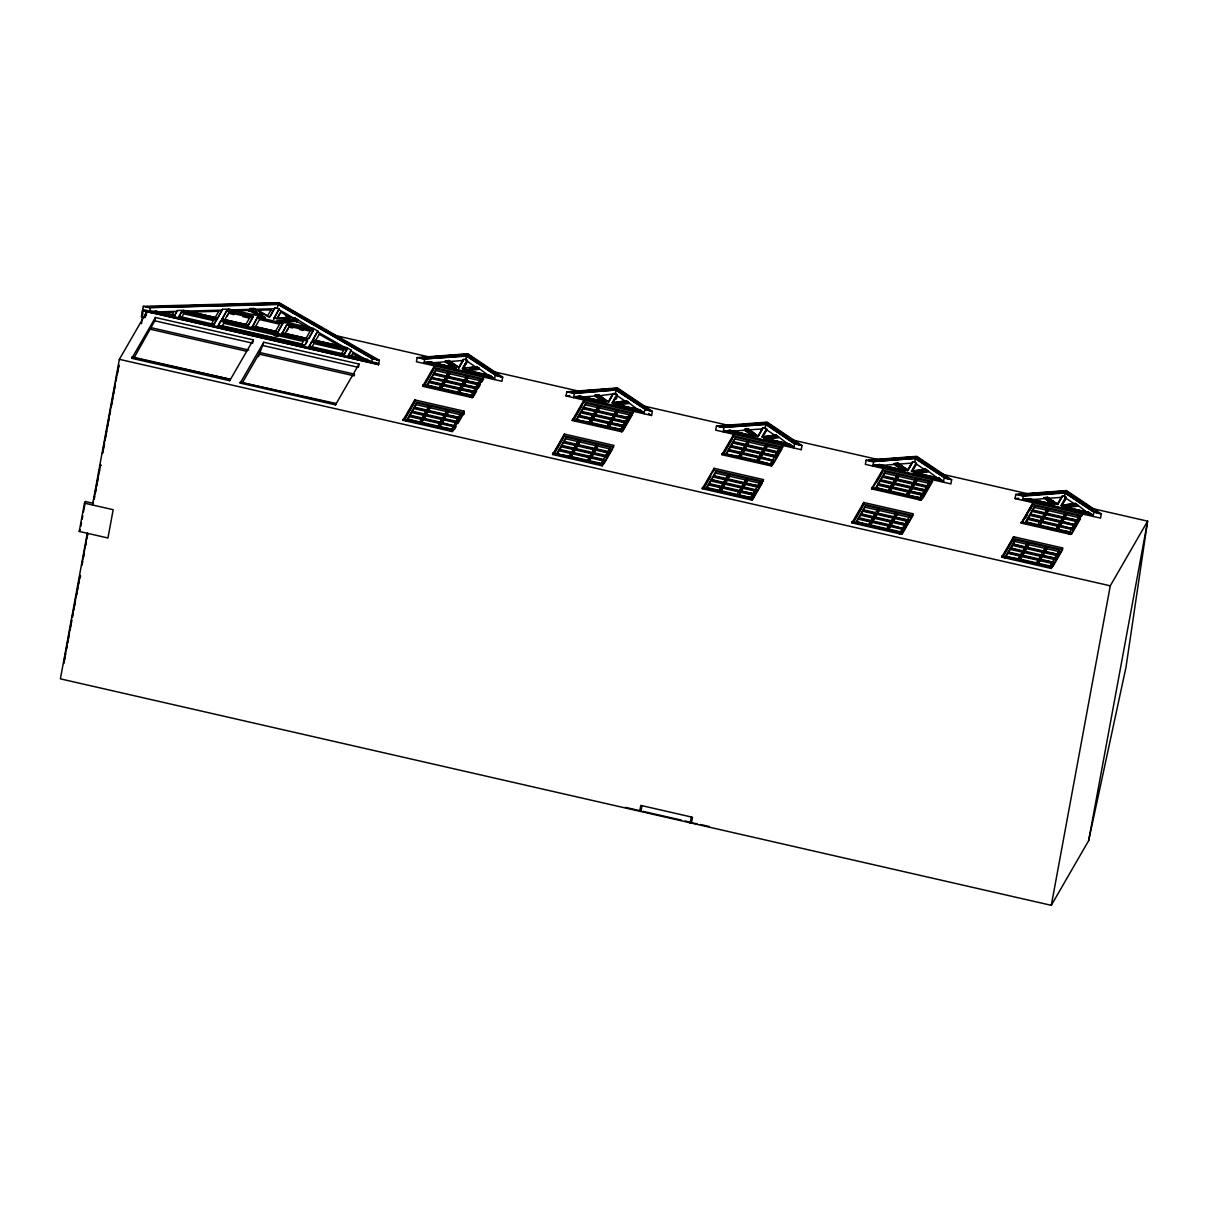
<?xml version="1.0" encoding="UTF-8"?>
<svg xmlns="http://www.w3.org/2000/svg" width="1208" height="1208" viewBox="0 0 1208 1208"><rect width="100%" height="100%" fill="white"/><g stroke="black" fill="none" stroke-linecap="round" stroke-linejoin="round"><path stroke-width="1.5" d="M141.532 323.744L142.71 312.661M142.484 314.457L142.514 310.698L378.497 364.635L379.297 360.256L279.003 302.664L143.329 306.334L141.366 316.858L144.869 317.659L146.002 311.483M84.469 503.147L113.175 509.701L107.95 537.998L79.245 531.429L84.469 503.147L85.406 501.531L93.424 503.359M80.83 526.28L81.48 522.747M82.144 519.214L82.793 515.68M83.443 512.132L85.406 501.531M87.263 533.272L60.4 678.851L1051.307 905.336L1088.635 840.677L1125.977 667.299L1147.6 521.161L1092.062 508.462M151.242 312.691L146.878 311.694L119.365 359.335L92.487 504.974L93.258 501.939M63.677 663.434L71.755 619.644M72.435 615.989L80.166 575.28L78.475 584.4M82.008 564.061L87.686 533.287M93.922 499.568L100.596 464.612M102.438 453.362L115.243 383.978M115.923 380.324L118.943 365.148L117.267 374.284M63.994 662.875L65.685 653.739M66.349 650.1L67.029 646.446M67.708 642.792L69.385 633.671M70.064 630.017L71.74 620.897M72.42 617.258L73.099 613.604M73.764 609.949L75.455 600.829M76.119 597.175L77.81 588.054M82.008 565.299L82.672 561.675M83.337 558.051L84.016 554.442M85.677 545.382L86.357 541.758M87.021 538.149L87.686 534.525M94.164 499.417L94.677 496.639M95.341 493.091L95.991 489.527M96.655 485.963L98.286 477.069M98.95 473.506L99.6 469.942M102.771 452.804L104.462 443.668M105.126 440.014L106.817 430.879M107.482 427.239L109.173 418.104M109.853 414.45L110.517 410.796M111.196 407.141L112.888 398.021M113.552 394.367L115.243 385.231M115.908 381.577L116.587 377.923M131.808 358.323L132.291 356.919L230.199 379.297L229.716 380.701L131.808 358.323L155.394 317.493L253.287 339.871L252.683 343.193L154.775 320.815L133.982 357.961M132.14 357.749L132.291 356.919M248.788 304.25L278.716 303.45L376.896 359.818L278.791 303.027L145.911 307.028L155.258 306.772M145.353 317.145L146.379 311.573M146.198 315.394L146.817 311.679M150.185 307.572L278.097 304.537L372.698 358.867L278.172 304.114L150.185 307.572L145.987 306.606M162.597 313.461L155.832 311.921L155.998 311.09L174.571 315.333L177.35 310.501L183.631 310.335L217.5 318.082L222.574 309.293L228.856 309.112L265.352 317.462L249.829 308.553L249.678 309.384L265.186 318.293M154.775 320.815L155.394 317.493M174.571 315.333L174.405 316.164L177.35 310.501M181.713 311.513L178.784 317.16L181.713 311.513L216.685 319.501L213.741 325.148M183.48 311.166L183.631 310.335M217.349 318.912L222.574 309.293M218.104 326.145L221.049 320.498L307.572 340.279L304.793 345.095L218.255 325.314L221.049 320.498M226.938 310.29L221.713 319.909L226.938 310.29L253.182 316.285L247.957 325.903L253.031 317.115L226.787 311.12M228.705 309.958L228.856 309.112M248.893 311.302L249.059 310.471L236.662 310.803M240.196 383.087L263.767 342.257L359.048 364.031L335.477 404.876L240.196 383.087L240.347 382.257L335.945 403.472L335.794 404.303M256.806 311.06L253.861 308.448L249.829 308.553M240.513 382.528L240.679 381.698M257.546 317.281L252.321 326.9L257.546 317.281L282.868 323.065L277.644 332.698L282.868 323.065M260.55 337.455L260.702 336.624M258.437 356.662L263.767 342.257M270.894 310.713L271.045 309.882L257.893 310.229L267.617 315.817L271.045 309.882M270.124 316.602L274.835 307.874L279.199 308.87L273.582 319.184L279.199 308.87M277.342 307.813L278.172 304.114M280.498 312.902L280.649 312.072L290.358 317.659L290.207 318.489L285.345 315.696M287.232 324.061L282.008 333.695L287.232 324.061L313.461 330.071L309.082 338.225M273.733 318.353L294.707 317.779L294.556 318.61L279.048 309.716M296.745 322.249L296.896 321.419L284.514 321.751M297.681 319.486L276.707 320.06L313.189 328.395L313.038 329.225L294.707 317.779M316.36 348.599L309.006 346.923L311.936 341.275L346.907 349.263L343.963 354.91L346.907 349.263M309.006 346.923L311.936 341.275M312.6 340.686L317.84 331.067L313.189 328.395M335.477 404.876L335.945 403.472M317.84 331.067L312.751 339.856L346.62 347.587L346.469 348.417L317.674 331.898M348.327 355.907L351.271 350.26L346.62 347.587M359.048 364.031L358.429 367.368L263.148 345.594M366.9 360.15L367.051 359.32L348.478 355.077L351.271 350.26M402.989 420.309L414.782 399.893L464.083 411.158L452.29 431.573L402.989 420.309L403.155 419.478L452.774 430.169L452.623 430.999M403.321 419.735L403.472 418.904M417.183 357.583L416.413 361.736L501.969 381.29L502.694 377.123L467.813 353.748L417.183 357.583L424.672 359.289L423.902 363.457M409.603 415.748L421.834 418.542L419.871 421.939L407.64 419.146L407.489 419.976L409.935 415.174L422.151 417.968L424.114 414.571L422 418.799L413.272 416.805M419.478 357.779L467.511 354.563L500.641 376.775L467.587 354.14L419.478 357.779L424.491 358.927L466.666 355.726L495.718 375.205L500.716 376.352M409.935 415.174L409.784 416.005L412.23 411.203L424.446 413.997L426.409 410.599L414.193 407.806L412.079 412.034L412.23 411.203M414.782 399.893L414.163 403.215L404.469 420.006M430.456 407.021L428.327 411.264L430.456 407.021L428.704 406.628L426.741 410.025L414.525 407.232L414.359 408.062L416.639 403.004L460.943 413.121L460.626 414.797L448.41 412.004L446.447 415.401M424.491 358.927L466.59 356.149M456.035 368.153L430.576 361.902L425.216 362.717L430.501 362.325L454.208 367.745M484.106 376.352L472.207 397.613L422.634 386.288L422.8 385.443L472.69 396.209L472.539 397.039M422.966 385.714L423.117 384.884M445.163 361.841L445.314 361.011L455.084 367.776L430.41 362.143L430.244 362.974L445.163 361.841L453.529 367.64M429.248 381.713L441.464 384.506L439.501 387.919L427.285 385.126L427.134 385.956L429.565 381.154L441.796 383.948L443.759 380.535L431.543 377.742L429.414 381.985L429.565 381.154M420.369 421.637L422.151 417.968M421.124 423.736L423.57 418.934L439.939 422.679L437.825 426.907L439.939 422.679M421.456 423.178L423.57 418.934M424.446 413.997L424.295 414.827L411.898 411.777M423.751 419.206L425.865 414.963L442.4 418.965L444.378 415.567L444.529 414.737L428.161 410.992L426.046 415.235L428.161 410.992M434.533 365.012L433.838 369.195L425.005 384.461M424.944 413.695L426.409 410.599M424.401 418.074L425.865 414.963M431.709 378.013L434.155 373.212L446.386 376.005L448.349 372.608L450.086 373L447.972 377.243L464.34 380.973L466.454 376.745L468.206 377.138L466.077 381.381L468.206 377.138M434.155 373.212L434.004 374.042L436.269 368.984L480.573 379.101L470.093 397.251M427.239 409.723L428.704 406.628M439.501 387.919L439.35 388.75L441.464 384.506M445.933 361.162L448.953 360.512L459.04 367.504L448.878 360.935L445.933 361.162L454.601 367.156M440.769 389.716L440.92 388.885L457.288 392.615M434.654 383.178L441.645 384.778L441.796 383.948M443.215 384.914L441.101 389.142L443.215 384.914L459.584 388.659L459.433 389.489L443.064 385.745M441.645 384.778L443.759 380.535M438.7 379.614L443.94 380.807L446.054 376.579L433.823 373.785M443.381 385.171L445.51 380.943L461.864 384.688L459.901 388.085L443.547 384.34M443.94 380.807L446.054 376.579M448.953 360.512L448.848 361.57L463.087 360.482L463.238 359.652L458.723 367.474M444.046 384.038L445.51 380.943M437.492 374.842L446.22 376.836L446.386 376.005M447.791 376.971L445.676 381.2L447.791 376.971L464.159 380.716L462.045 384.944L449.316 382.045M446.22 376.836L448.349 372.608M447.972 377.243L450.086 373M440.769 421.803L442.234 418.708L440.12 422.936L429.202 420.444M441.69 423.072L439.561 427.315L441.69 423.072L453.906 425.865L442.007 422.513L441.856 423.344L446.265 415.129L458.814 417.364L446.598 414.571L448.561 411.158L446.824 410.765L444.695 415.008L431.966 412.094M442.4 418.965L444.529 414.737M444.695 415.008L446.824 410.765M444.151 419.372L446.265 415.129M448.41 412.004L448.561 411.158M466.016 368.259L462.468 368.682L467.134 360.618L465.775 359.244L463.706 359.395L458.964 367.911M462.468 368.682L467.209 360.195M458.874 393.853L461.32 389.051L473.868 391.271L461.652 388.478L459.206 393.279M452.29 431.573L452.774 430.169M466.666 355.726L465.699 359.652L467.134 360.618M453.906 425.865L453.755 426.696L441.539 423.902M445.359 424.144L454.087 426.137L454.238 425.307M464.461 370.086L478.806 367.972L466.243 369.875M450.659 386.832L459.75 388.916L464.159 380.716M442.007 422.513L443.985 419.101L456.382 422.166L456.533 421.335L444.302 418.542M462.966 369.225L467.451 361.479L465.82 359.456M475.031 389.837L473.717 392.117L461.501 389.323L463.615 385.08L476.163 387.315L463.947 384.522L463.796 385.352L476.012 388.146M464.34 380.973L466.454 376.745M456.382 422.166L458.496 417.923M464.446 384.204L465.911 381.109L478.459 383.344L466.243 380.55M463.464 414.495L464.083 411.158M463.736 414.54L464.053 412.879L414.51 401.554L403.925 419.886M462.543 368.259L476.722 366.583L476.586 367.609L467.451 361.479M472.207 397.613L472.69 396.209M473.551 391.845L473.4 392.675L461.169 389.882M473.717 392.117L473.868 391.271M467.269 370.569L490.221 375.809L490.055 376.639L476.737 366.779M490.025 375.492L493.604 378.361L490.025 375.492L464.536 369.663M494.434 379.569L495.204 375.416L502.694 377.123M495.718 375.205L466.439 356.133M552.569 454.495L553.053 453.091L602.701 464.446L602.218 465.835L552.569 454.495L564.347 434.08L614.011 445.42L602.218 465.835M552.902 453.921L553.053 453.091M566.054 395.937L566.824 391.785L617.454 387.949L652.335 411.324L651.565 415.492L566.024 395.937L569.798 395.65M569.119 391.981L617.152 388.765L650.281 410.977L617.228 388.342L569.119 391.981L574.117 393.129L616.306 389.942L645.359 409.406L650.357 410.554M557.054 454.163L559.5 449.361L571.731 452.154L573.694 448.757L573.543 449.587L561.312 446.794L559.349 450.191L559.5 449.361M561.312 446.794L561.796 445.39L574.026 448.183L575.99 444.786L563.759 441.992L561.644 446.22L561.796 445.39M564.347 434.08L563.743 437.402L554.049 454.193M577.907 445.45L580.021 441.207L578.285 440.814L576.307 444.212L564.091 441.418L563.94 442.249L566.205 437.19L610.508 447.307L608.243 452.381L601.252 450.78M573.543 397.659L574.313 393.491L616.306 389.942M574.857 396.919L580.217 396.103L605.752 401.947L580.142 396.526L576.624 396.798M633.656 411.399L621.863 431.815L572.214 420.475L572.698 419.07L622.256 430.395L622.105 431.226M579.885 397.175L580.217 396.103M569.934 455.824L571.399 452.728L559.183 449.935M571.731 452.154L571.58 452.985L566.341 451.792M573.151 453.121L571.022 457.364L573.151 453.121L589.519 456.866L587.39 461.094L589.519 456.866M576.699 420.142L579.145 415.341L591.361 418.134L593.324 414.721L581.108 411.928L578.994 416.171L579.145 415.341M561.463 445.963L573.86 449.014L574.026 448.183M575.446 449.149L573.317 453.393L575.446 449.149L591.98 453.151M583.404 407.972L595.62 410.765L593.656 414.163L581.441 411.369L581.29 412.2L583.736 407.398L595.952 410.191L597.915 406.794L599.666 407.187L597.537 411.43L599.666 407.187M583.419 403.381L584.174 399.214M573.86 449.014L575.99 444.786M569.179 443.457L576.156 445.042L576.307 444.212M575.763 448.591L575.612 449.421L577.726 445.178L594.094 448.923L592.131 452.321L575.763 448.591L577.726 445.178M587.073 409.029L583.57 408.229L583.736 407.398M576.156 445.042L578.285 440.814M583.57 408.229L585.85 403.17L630.153 413.287L620.534 429.927M603.169 401.841L594.789 396.043L594.955 395.212L598.639 394.941M589.579 421.803L591.044 418.693L578.813 415.899M582.482 416.971L591.21 418.965L591.361 418.134M605.676 402.37L595.65 394.941L598.594 394.714L608.606 402.113L599.953 396.133M592.781 419.101L590.667 423.329L592.781 419.101L609.149 422.845L607.035 427.073L611.444 418.874L595.076 415.129L592.962 419.357L595.076 415.129M591.21 418.965L593.324 414.721M586.514 413.393L593.505 414.993L593.656 414.163M593.505 414.993L595.62 410.765M598.489 395.771L598.594 394.714M596.45 409.889L597.915 406.794M597.22 411.988L597.371 411.158L613.74 414.903L613.589 415.733L597.22 411.988L595.257 415.386L598.881 416.231M589.685 457.122L591.799 452.894L589.685 457.122L580.595 455.054M589.791 460.369L593.551 453.287L605.948 456.352L608.394 451.55L596.163 448.757L598.141 445.344L596.39 444.952L594.276 449.195L585.185 447.111M591.437 457.53L595.846 449.316L608.062 452.109M594.276 449.195L596.39 444.952M593.732 453.559L595.846 449.316M596.012 449.587L598.141 445.344M616.473 399.017L617.243 394.85L615.461 393.657L600.27 395.635M608.606 402.113L613.347 393.597L615.416 393.446L616.775 394.82M638.141 409.799L626.378 400.981L612.109 402.883L626.363 400.784L628.447 402.173L614.102 404.287L628.447 402.173M601.04 464.854L601.524 463.464L589.293 460.671L591.256 457.258L603.487 460.052M601.524 463.464L601.357 464.295L603.321 460.882L591.105 458.089M598.413 420.611L609.33 423.102L611.444 418.874M608.772 427.466L610.901 423.238L623.449 425.458L611.218 422.664L611.067 423.51L613.196 419.267L625.744 421.501L613.513 418.708L613.362 419.538L615.476 415.295L628.024 417.53L615.808 414.737L617.771 411.324L616.035 410.931L613.906 415.159L599.364 411.837M602.52 417.062L611.61 419.131L613.74 414.903M628.975 402.717L615.144 404.363L614.993 405.193L628.824 403.548M605.948 456.352L606.099 455.522L593.883 452.728M608.243 452.381L608.394 451.55M613.906 415.159L616.035 410.931M616.306 414.435L617.771 411.324M626.363 400.784L626.227 401.811L617.092 395.68L612.607 403.427M622.256 430.395L621.788 431.8L633.747 410.554M618.602 420.731L625.593 422.332L625.744 421.501M625.593 422.332L627.707 418.089M620.897 416.76L627.873 418.361L628.024 417.53M594.955 395.212L604.725 401.977L580.051 396.345L573.709 396.828L644.226 412.94L639.666 409.693L614.177 403.865M639.696 410.841L639.862 410.01L615.144 404.363M643.245 412.562L639.666 409.693M644.075 413.77L644.846 409.618L652.335 411.324M645.359 409.406L616.065 390.335L615.34 393.853L613.271 394.019M639.712 811.248L640.799 805.419L692.501 817.257L691.429 823.071L689.089 822.406M641.886 805.676L641.131 810.945M702.286 488.711L714.064 468.296L763.607 479.621L751.829 500.036L702.286 488.711L702.437 487.881L752.312 498.632L752.161 499.463M702.618 488.138L702.769 487.307M801.236 449.693L801.991 445.541L767.11 422.151L716.48 425.986L715.71 430.154L801.266 449.708M706.423 488.953L706.906 487.549L719.138 490.342L721.101 486.945L708.87 484.151L706.755 488.379L706.906 487.549M718.7 426.605L766.884 422.543L799.953 445.178L766.808 422.966L722.414 426.333M721.267 487.201L709.051 484.408L709.202 483.577L721.418 486.371L723.396 482.974M709.051 484.408L711.497 479.606L723.713 482.4L725.676 479.002L713.46 476.209L711.346 480.437M713.46 471.633L714.064 468.296M713.626 476.465L715.589 473.068L727.82 475.861L725.857 479.259L713.626 476.465L713.792 475.635L726.008 478.428L727.971 475.031L729.723 475.424L727.594 479.667M723.788 427.33L765.736 424.536L794.94 444.031L765.963 424.144L723.788 427.33L718.79 426.197M715.589 473.068L715.906 471.407L760.209 481.524L759.892 483.185L757.929 486.598L758.096 485.767L745.865 482.974L747.827 479.561L746.091 479.168L744.113 482.566L727.76 478.836L729.723 475.424M723.215 431.86L723.985 427.707L716.48 425.986M724.513 431.135L729.874 430.32L755.347 436.571L748.039 434.895M783.418 444.755L771.474 466.016L721.931 454.691L722.082 453.861L771.972 464.612L771.821 465.457M722.263 454.117L722.414 453.287M729.874 430.32L744.4 434.065M719.138 490.342L718.971 491.173L721.101 486.945M726.401 454.359L728.847 449.557L741.063 452.351L743.026 448.938L730.81 446.145L728.681 450.388L728.847 449.557M722.686 488.168L722.837 487.337L739.205 491.082L739.054 491.913L722.686 488.168L720.723 491.565M725.132 483.366L723.018 487.609L725.132 483.366L741.667 487.368L743.645 483.97L727.276 480.225L725.313 483.638M733.09 442.173L745.321 444.967L743.358 448.379L731.127 445.586L730.976 446.416L733.422 441.615L745.653 444.408L747.616 441.011L749.353 441.403L747.239 445.631M733.845 433.43L733.075 437.583L733.724 434.261L721.931 454.691M724.211 482.098L725.676 479.002M725.857 479.259L726.008 478.428M747.616 441.011L745.487 445.239L733.271 442.445L733.422 441.615M727.276 480.225L727.427 479.395L743.796 483.14L741.667 487.368M733.271 442.445L735.536 437.371L779.84 447.504L777.575 452.577L765.344 449.784L767.473 445.541L765.721 445.148L763.607 449.376L749.051 446.054M740.731 452.909L738.616 457.152L740.731 452.909L728.515 450.116M744.611 429.414L754.23 437.024L744.46 430.259L744.611 429.414L748.311 429.142M741.063 452.351L740.912 453.181L735.672 451.988M748.265 428.931L758.262 436.33L748.265 428.931L745.23 429.565L755.347 436.571M756.721 461.29L758.851 457.047L742.482 453.317L740.519 456.715L740.368 457.545L744.777 449.346L761.146 453.091L759.017 457.319L746.287 454.404M741.561 452.049L743.358 448.379M745.321 444.967L745.17 445.812L732.939 443.019M742.648 453.574L744.777 449.346M745.487 445.239L745.653 444.408M747.057 445.375L744.943 449.603L747.057 445.375L763.426 449.119L761.961 452.215M739.387 491.339L741.501 487.111L739.387 491.339L730.296 489.27M740.957 491.475L738.843 495.718L740.957 491.475L753.505 493.71L741.274 490.916L741.123 491.747L743.252 487.504L755.649 490.569M744.626 482.264L746.091 479.168M743.418 487.775L745.532 483.532L758.096 485.767M745.714 483.804L747.827 479.561M755.091 434.789L757.869 436.707L762.535 428.07L765.117 427.874L765.963 424.144M756.404 461.849L756.555 461.018L740.187 457.288M762.535 428.07L762.384 428.9L748.145 429.973L750.923 431.89M763.169 436.088L766.748 429.897L765.087 427.647L763.018 427.813L758.262 436.33M691.308 816.985L690.221 822.799L696.986 823.705M738.994 494.872L751.21 497.666L751.059 498.511L753.173 494.268M758.141 462.256L758.307 461.426L770.523 464.219L758.624 460.852L758.473 461.683L760.587 457.454L772.818 460.248L760.919 456.881L762.882 453.483L775.43 455.703L763.214 452.909L763.063 453.74L775.279 456.533L777.725 451.732L765.51 448.938L763.063 453.74M759.017 457.319L761.146 453.091M765.087 427.647L766.431 429.021L761.78 437.085L776.034 434.986L789.368 445.057L789.519 444.227L764.8 438.579L778.647 436.934M751.829 500.036L752.312 498.632M746.363 492.94L753.354 494.54L753.505 493.71M763.758 438.489L778.118 436.39L765.555 438.277M753.354 494.54L755.468 490.297M760.768 457.711L762.882 453.483M757.763 486.326L757.612 487.156L745.381 484.363M764.256 448.244L765.721 445.148M776.034 434.986L778.043 436.798M770.855 463.646L770.704 464.476L772.667 461.079L760.436 458.285M771.504 466.016L771.972 464.612M777.575 452.577L777.725 451.732M724.589 430.712L792.901 446.764L789.337 443.91L763.849 438.081M793.731 447.987L794.502 443.819L801.991 445.541M851.927 522.913L863.72 502.498L913.293 513.823L901.5 534.238L851.927 522.913L852.078 522.082L901.983 532.849L901.832 533.679M852.259 522.354L852.41 521.509M866.136 460.188L865.366 464.355L950.907 483.91L951.647 479.742L916.766 456.352L866.136 460.188L873.626 461.909L872.855 466.061M858.51 518.353L870.741 521.146L868.779 524.544L856.548 521.75L856.396 522.581L858.843 517.779L871.074 520.572L873.037 517.175L870.908 521.403L863.931 519.802M868.431 460.399L916.449 457.168L949.594 479.38L916.54 456.76L868.431 460.399L873.429 461.547L915.619 458.345L944.671 477.824L949.669 478.972M858.843 517.779L858.692 518.61L861.138 513.808L873.354 516.601L875.332 513.204L863.101 510.41L860.987 514.638L861.138 513.808M863.72 502.498L863.101 505.82L853.407 522.626M866.77 511.467L863.282 510.667L863.433 509.836L875.649 512.63L877.612 509.232L879.364 509.625L877.25 513.868L879.364 509.625M873.429 461.547L915.619 458.345M863.282 510.667L865.547 505.608L909.85 515.725L909.548 517.401L897.317 514.608L896.004 516.873M904.988 470.773L879.53 464.521L874.169 465.337L879.454 464.929L903.161 470.35M871.572 488.893L872.055 487.488L921.629 498.829L921.145 500.218L871.572 488.893L883.365 468.462M871.904 488.319L872.055 487.488M879.53 464.521L879.197 465.593L894.101 464.461L902.482 470.259M878.156 484.317L890.371 487.111L888.409 490.524L876.193 487.73L876.042 488.561L878.488 483.759L890.704 486.552L892.667 483.14L880.451 480.346L878.337 484.589L878.488 483.759M868.628 525.374L870.741 521.146M870.908 521.403L871.074 520.572M870.515 524.936L870.364 525.782L872.493 521.539L888.846 525.284L886.883 528.681L870.515 524.936L872.493 521.539M860.806 514.381L873.203 517.432L873.354 516.601M882.746 476.39L894.962 479.183L892.999 482.581L880.783 479.787L880.617 480.618L883.063 475.816L895.294 478.61L897.257 475.212L898.994 475.605L896.88 479.848L898.994 475.605M883.486 467.632L882.746 471.799L876.585 482.49M872.659 521.811L874.773 517.568L891.323 521.569L893.286 518.172L876.917 514.427L874.954 517.839M883.063 475.816L882.912 476.647L885.192 471.588L929.496 481.705L929.178 483.366L916.963 480.573L915 483.985L917.114 479.742L915.362 479.349L913.399 482.747L897.031 479.002M877.612 509.232L877.461 510.063L865.245 507.269M876.917 514.427L877.068 513.596L893.437 517.341L891.323 521.569M888.409 490.524L888.258 491.354L890.371 487.111M894.101 464.461L894.267 463.63L897.952 463.344L907.525 470.909L912.659 462.015L914.728 461.849L916.389 464.099L911.919 471.845L916.555 463.268M889.677 492.32L889.828 491.49L906.196 495.22M883.561 485.782L890.553 487.383L890.704 486.552M894.871 463.766L897.906 463.132L907.993 470.108L897.831 463.54L894.871 463.766L903.539 469.776M892.123 487.519L890.009 491.747L892.123 487.519L908.491 491.263L907.027 494.359M890.553 487.383L892.667 483.14M894.418 483.547L892.304 487.775L894.418 483.547L910.787 487.292L910.636 488.123L894.267 484.378M897.906 463.132L897.801 464.174L912.025 463.102L912.191 462.271L907.676 470.078M896.714 479.576L894.584 483.804L896.714 479.576L913.082 483.321L910.953 487.549L898.224 484.635M886.4 477.447L895.143 479.44L897.257 475.212M888.152 530.478L888.303 529.648L900.534 532.441M890.598 525.676L888.484 529.919L890.598 525.676L902.814 528.47L890.93 525.118L892.893 521.705L905.441 523.94L893.21 521.146L895.188 517.734L907.736 519.969L895.505 517.175L897.469 513.762L895.732 513.37L893.603 517.598L880.889 514.699M890.779 525.948L892.893 521.705M893.603 517.598L895.732 513.37M893.059 521.977L895.188 517.734M897.317 514.608L897.469 513.762M912.659 462.015L907.903 470.531M914.969 470.863L911.421 471.286L925.675 469.187L939.009 479.259L939.16 478.428L916.223 473.174M907.797 496.458L907.948 495.627L920.496 497.847L908.265 495.054L908.114 495.884L910.243 491.656L922.791 493.876L910.56 491.082L910.409 491.928L912.523 487.685L925.071 489.904L912.855 487.111L914.818 483.713L927.049 486.507L925.585 489.602M899.567 489.436L908.658 491.52L910.787 487.292M901.5 534.238L901.983 532.849M901.364 531.58L902.814 528.47M894.267 526.748L902.995 528.742L903.146 527.911M913.414 472.706L927.759 470.591L916.978 472.268M910.953 487.549L913.082 483.321M902.995 528.742L905.109 524.499M905.94 523.638L907.736 519.969M913.897 482.445L915.362 479.349M912.704 487.956L914.818 483.713M916.963 480.573L917.114 479.742M920.496 497.847L920.345 498.678L922.308 495.28L910.077 492.486M925.675 469.187L925.539 470.229L916.389 464.099M915.649 493.121L922.64 494.721L922.791 493.876M922.64 494.721L924.754 490.478M933.059 478.957L921.145 500.218M874.245 464.914L942.542 480.965L938.978 478.111L913.49 472.283M943.388 482.188L944.143 478.021L951.647 479.742M944.671 477.824L915.377 458.738L914.652 462.271L916.072 463.223L911.421 471.286M1001.794 557.175L1013.587 536.745L1062.934 548.024L1051.141 568.455L1001.794 557.175L1001.96 556.329L1051.624 567.05L1051.473 567.881M1002.127 556.601L1002.278 555.771M1015.037 498.557L1015.807 494.404L1066.438 490.569L1101.319 513.944L1100.548 518.111L1015.037 498.557L1018.782 498.285M1018.102 494.601L1066.135 491.384L1099.265 513.596L1066.211 490.961L1018.102 494.601L1023.1 495.748L1065.29 492.562L1094.342 512.026L1099.34 513.173M1006.068 556.797L1008.514 551.996L1020.745 554.789L1022.708 551.376L1020.579 555.62L1008.363 552.826L1008.514 551.996M1008.363 552.826L1010.809 548.024L1023.025 550.818L1025.003 547.405L1013.104 544.053L1025.32 546.846L1027.283 543.434L1029.035 543.842L1027.57 546.937M1012.787 540.036L1013.089 538.36L1062.632 549.685L1052.938 566.492M1013.587 536.745L1012.984 540.067L1003.078 556.828M1010.658 548.855L1013.104 544.053M1012.953 544.884L1015.218 539.81L1059.522 549.942L1059.22 551.603L1046.989 548.809L1045.026 552.207L1047.14 547.979L1045.403 547.586L1043.274 551.814L1034.184 549.731M1022.527 500.278L1023.297 496.111L1065.214 492.97L1094.342 512.026M1023.84 499.553L1029.201 498.723L1054.735 504.566L1029.125 499.146L1022.693 499.448L1093.21 515.559L1088.846 512.63L1064.127 506.983L1077.959 505.337L1087.125 512.418M1082.73 513.173L1070.786 534.419L1021.213 523.094L1021.364 522.264L1071.27 533.03L1071.119 533.861M1021.545 522.52L1021.696 521.69M1028.869 499.795L1029.201 498.723M1028.159 517.96L1040.043 521.327L1038.08 524.725L1025.864 521.931L1025.713 522.762L1028.159 517.96L1040.375 520.754L1042.338 517.356L1030.122 514.563L1028.008 518.791M1020.035 559.984L1022.164 555.755L1038.518 559.485L1036.404 563.728L1038.518 559.485M1010.809 548.024L1022.874 551.648L1023.025 550.818M1022.33 556.012L1024.293 552.615L1040.662 556.344L1038.699 559.757L1022.33 556.012L1024.444 551.784L1040.994 555.786M1030.288 514.834L1030.454 513.989L1042.67 516.782L1044.633 513.385L1032.417 510.591L1030.288 514.834L1042.519 517.628L1044.482 514.215L1032.251 511.422M1029.745 510.576L1032.417 506.001L1033.157 501.833M1022.874 551.648L1025.003 547.405M1032.417 506.001L1032.734 504.34L1082.277 515.665M1024.293 552.615L1024.444 551.784M1018.193 546.076L1025.169 547.677L1025.32 546.846M1036.071 511.648L1032.583 510.863L1032.734 510.018L1044.965 512.811L1046.928 509.414L1048.68 509.821L1046.551 514.049M1025.169 547.677L1027.283 543.434M1026.589 548.643L1026.74 547.813L1043.108 551.543L1042.957 552.388L1026.589 548.643L1025.275 550.908M1032.583 510.863L1034.863 505.79L1079.167 515.922L1077.551 519.848M1043.938 497.832L1053.557 505.442L1043.938 497.832L1047.623 497.56L1057.347 504.295L1061.862 496.473L1064.444 496.277L1066.075 498.3L1061.59 506.046M1040.043 521.327L1039.892 522.158L1027.676 519.365M1031.496 519.591L1040.224 521.584L1040.375 520.754M1047.502 497.756L1057.664 504.325L1047.578 497.334L1044.633 497.56L1054.659 504.989M1041.794 521.72L1039.68 525.963L1041.794 521.72L1058.163 525.465L1056.049 529.708L1058.163 525.465M1040.224 521.584L1042.338 517.356M1042.519 517.628L1042.67 516.782M1042.127 521.161L1058.495 524.891L1060.458 521.494L1044.09 517.749L1042.127 521.161L1041.976 521.992L1046.385 513.778L1062.753 517.522L1060.624 521.765L1051.534 519.682M1047.578 497.334L1047.472 498.391L1061.696 497.303L1061.862 496.473M1045.464 512.509L1046.928 509.414M1044.256 518.021L1046.385 513.778M1038.699 559.757L1040.813 555.514M1038.155 564.121L1040.269 559.893L1052.817 562.113L1040.601 559.319L1042.564 555.922L1055.112 558.141L1042.897 555.348L1042.73 556.178L1044.86 551.95L1057.408 554.17L1045.177 551.376M1040.45 560.15L1042.564 555.922M1043.274 551.814L1045.403 547.586M1046.989 548.809L1047.14 547.979M1064.399 496.065L1065.758 497.439L1064.399 496.065L1062.33 496.216L1057.589 504.733M1068.189 504.657L1061.092 505.503L1075.346 503.404L1077.43 504.793L1063.085 506.907L1077.43 504.793M1059.914 525.857L1057.785 530.101L1059.914 525.857L1072.13 528.651L1060.231 525.299L1060.08 526.129L1062.194 521.901L1074.425 524.695L1062.527 521.327L1062.376 522.158L1064.49 517.93L1077.038 520.15L1064.822 517.356L1066.785 513.959L1065.033 513.551L1062.919 517.794L1048.378 514.472M1051.141 568.455L1051.624 567.05M1064.444 496.277L1065.29 492.562M1051.035 565.782L1052.485 562.686M1052.817 562.113L1052.666 562.943L1047.427 561.75M1054.78 558.715L1054.629 559.546L1042.413 556.752M1054.961 558.972L1055.112 558.141M1055.611 557.839L1057.075 554.744M1050.265 553.415L1057.257 555L1057.408 554.17M1062.919 517.794L1065.033 513.551M1068.159 518.987L1064.671 518.187L1066.785 513.959M1077.355 505.216L1075.346 503.404M1066.226 497.469L1061.756 505.216L1075.362 503.6L1075.211 504.431L1066.075 498.3M1070.786 534.419L1071.27 533.03M1072.13 528.651L1071.979 529.497L1059.748 526.703M1074.425 524.695L1074.274 525.525L1062.043 522.732M1067.615 523.351L1074.591 524.952L1074.758 524.121M1074.591 524.952L1076.721 520.724M1088.65 512.313L1092.228 515.182L1088.65 512.313L1063.161 506.499M1093.059 516.39L1093.829 512.237L1065.048 492.955M1051.307 905.336L1110.273 585.82L1147.6 521.161L1088.635 840.677M172.291 314.714L173.559 312.51L163.805 312.766M181.895 316.904L183.692 313.793L213.408 320.588L211.611 323.699M79.245 531.429L80.181 529.814M216.685 319.501L213.892 324.318L178.935 316.33M227.119 316.239L228.765 313.401M230.199 379.297L131.959 357.493M229.716 380.701L253.287 339.871M274.835 307.874L269.369 317.357L253.861 308.448M280.649 312.072L277.221 318.006L290.358 317.659M277.916 317.357L279.637 314.397M242.355 382.74L258.92 354.05L354.201 375.839L354.503 374.163L259.222 352.389M286.598 331.43L288.229 328.606M313.461 330.071L308.387 338.859L282.159 332.864M305.564 344.325L307.421 341.109L220.898 321.328M312.117 346.666L313.914 343.555L343.631 350.35L341.834 353.461M351.437 355.665L352.706 353.461L359.924 357.598M422.634 386.288L434.427 365.858M423.57 385.85L434.14 367.534L483.683 378.844L481.932 381.909M406.16 421.154L416.639 403.004M426.666 385.624L436.269 368.984M407.64 419.146L419.538 422.513M427.285 385.126L439.168 388.478M431.543 377.742L444.091 379.976M458.572 368.304L463.706 359.395M463.132 368.395L467.602 360.648M459.584 388.659L457.621 392.056L441.252 388.312M461.652 388.478L463.615 385.08M463.947 384.522L465.911 381.109M450.463 431.286L460.943 413.121M454.087 426.137L456.05 422.724L443.819 419.931M471.422 396.073L472.736 393.808M476.662 386.998L477.975 384.733L465.76 381.939M471.935 397.553L483.729 377.123M454.344 429.671L456.111 426.62M457.877 423.57L464.053 412.879M473.098 397.175L476.631 391.075M478.398 388.01L480.165 384.959M572.698 419.07L621.939 430.969M572.214 420.475L584.008 400.044M553.49 454.072L564.076 435.741L613.619 447.066M573.136 420.037L583.721 401.72L633.264 413.03M574.57 418.647L582.528 404.906M555.725 455.341L566.205 437.19M575.37 421.32L585.85 403.17M571.399 452.728L569.436 456.126L556.888 453.906L569.104 456.7M591.044 418.693L589.081 422.105L576.518 419.871L588.749 422.664M580.021 441.207L578.058 444.619L594.427 448.349M597.371 411.158L595.408 414.555L611.776 418.3M608.364 401.675L612.879 393.853M608.681 401.705L613.347 393.597M612.109 402.883L616.85 394.397M612.773 402.596L617.243 394.85M592.63 452.019L593.943 449.754L577.575 446.009M611.61 419.131L612.924 416.866M610.901 423.238L608.938 426.635L621.154 429.429L608.606 427.209M611.218 422.664L613.196 419.267M613.513 418.708L615.476 415.295M600.904 463.963L610.508 447.307M606.099 455.522L605.616 456.911L593.4 454.117M621.652 429.127L622.966 426.862L610.75 424.068M627.873 418.361L629.836 414.948L617.62 412.154M602.701 464.446L552.72 453.664M603.924 463.857L612.743 448.591M622.679 431.362L632.373 414.571M703.192 488.289L713.777 469.957L763.32 481.282M722.837 454.253L733.407 435.922L782.95 447.247M703.766 488.425L710.817 476.194M724.287 452.864L732.229 439.123M706.303 488.047L715.906 471.407M725.057 455.537L735.536 437.371M711.497 479.606L723.562 483.23M721.931 486.069L723.23 483.804L711.014 481.011M744.505 446.945L743.207 449.21L734.464 447.217M722.837 487.337L720.874 490.735L737.242 494.48L739.205 491.082M727.427 479.395L725.464 482.792L741.833 486.537M749.353 441.403L747.39 444.801L763.758 448.546M757.869 436.707L763.018 427.813M762.429 436.813L766.899 429.066M758.851 457.047L756.888 460.459L740.519 456.715M763.426 449.119L761.463 452.517L745.094 448.772M741.274 490.916L743.252 487.504M745.532 483.532L743.569 486.945L755.8 489.738M758.624 460.852L760.587 457.454M763.214 452.909L765.177 449.512L777.393 452.305M765.51 448.938L767.473 445.541M750.591 498.164L760.209 481.524M770.236 464.144L779.84 447.504M751.21 497.666L738.662 495.446M752.735 499.599L762.429 482.807M773.256 464.053L782.074 448.772M852.833 522.49L863.418 504.159L912.961 515.484L902.376 533.815M872.478 488.455L883.063 470.139L932.606 481.448L922.897 498.255M855.944 522.249L865.547 505.608M875.574 488.228L885.192 471.588M856.548 521.75L868.446 525.118M876.193 487.73L888.091 491.082M873.203 517.432L875.166 514.034L862.95 511.241M893.497 482.279L894.811 480.014L882.58 477.22M874.773 517.568L872.81 520.98L889.179 524.71L891.142 521.312M877.068 513.596L875.105 517.009L891.474 520.739M908.491 491.263L906.529 494.661L890.16 490.916M887.382 528.379L888.695 526.114L872.327 522.369M889.677 524.408L890.991 522.143L874.622 518.398M908.658 491.52L909.971 489.255M908.265 495.054L910.243 491.656M910.56 491.082L912.523 487.685M899.371 533.891L909.85 515.725M919.001 499.855L929.496 481.705M928.529 484.499L927.215 486.779L916.736 484.378M921.629 498.829L871.723 488.062M1021.213 523.094L1033.006 502.664M1021.44 523.139L1033.233 502.724M1002.504 556.692L1013.089 538.36M1022.149 522.671L1032.734 504.34M1025.335 518.217L1027.132 515.167M1004.739 557.975L1015.218 539.81M1025.245 522.43L1034.863 505.79M1025.864 521.931L1037.763 525.299M1018.948 558.458L1020.262 556.178L1008.031 553.385M1022.164 555.755L1020.186 559.153L1036.555 562.898M1026.74 547.813L1024.777 551.21L1041.145 554.955L1043.108 551.543M1029.035 543.842L1027.072 547.239L1043.44 550.984M1048.68 509.821L1046.702 513.219L1063.07 516.964M1057.664 504.325L1062.33 496.216M1061.092 505.503L1065.833 497.016M1062.753 517.522L1060.775 520.935L1044.422 517.19M1058.993 524.589L1060.307 522.324L1043.938 518.594M1040.269 559.893L1038.306 563.29L1050.522 566.084M1042.897 555.348L1044.86 551.95M1060.231 525.299L1062.194 521.901M1062.527 521.327L1064.49 517.93M1049.918 566.582L1059.522 549.942M1068.672 534.072L1079.167 515.922M1073.61 526.658L1072.311 528.923L1063.569 526.93M1057.257 555L1058.555 552.736M1071.692 533.996L1080.511 518.715M469.565 367.836L476.647 366.99L478.73 368.395M467.224 369.95L479.334 368.516M467.073 370.796L479.183 369.346M764.135 436.601L776.049 435.197M766.385 439.199L778.48 437.764M912.07 471.014L925.69 469.399M918.518 470.456L925.6 469.61L927.684 470.999M916.177 472.57L928.288 471.135M916.026 473.4L928.137 471.966M1071.723 504.234L1075.271 503.811M1065.003 505.654L1068.4 505.246M1065.698 507.617L1077.808 506.167M430.41 362.143L424.068 362.627L494.585 378.738L490.221 375.809M445.314 361.011L448.999 360.739M595.559 395.363L598.519 395.137M583.615 396.888L594.789 396.043M729.556 431.377L744.46 430.259M1032.598 499.508L1043.772 498.662M160.875 306.621L245.058 304.356M155.998 311.09L149.716 311.256L150.321 307.919L143.329 306.334M155.832 311.921L177.198 311.347M187.18 311.075L222.423 310.124M232.193 309.852L249.678 309.384M253.695 309.278L274.684 308.719M278.293 320.845L297.53 320.316M230.532 310.365L243.291 313.295M278.368 321.298L285.677 322.974M331.913 334.722L428.931 356.889M491.731 371.249L580.504 391.543M643.2 405.873L730.161 425.744M791.044 439.667L878.005 459.538M940.7 473.868L1029.488 494.163M257.395 318.112L282.717 323.895M287.081 324.907L313.31 330.901M230.517 313.793L234.005 314.593M242.763 316.602L249.769 318.202M289.044 327.187L292.547 327.987M299.554 329.588L303.057 330.388M795.03 443.623L800.028 444.755M566.824 391.785L574.313 393.491M1015.807 494.404L1023.297 496.111M1093.829 512.237L1101.319 513.944M754.381 436.194L729.707 430.546L723.365 431.029L793.883 447.156L789.337 443.91M1029.02 498.964L1053.708 504.597M466.288 370.509L489.95 375.914M614.102 404.287L639.591 410.116M767.412 439.334L789.262 444.317M917.053 473.536L938.903 478.519M1063.085 506.907L1088.574 512.736M425.291 362.309L493.679 377.938M574.933 396.511L643.32 412.139M1023.916 499.131L1092.304 514.759M221.864 319.078L248.108 325.073M252.472 326.069L277.795 331.868M187.044 311.981L199.516 314.835M203.08 315.65L215.568 318.504M255.93 327.73L266.787 330.207M181.562 312.344L216.519 320.331M311.785 342.106L346.741 350.094M435.967 370.645L448.183 373.438M449.935 373.831L466.303 377.576M468.055 377.968L480.271 380.762M585.533 404.831L597.764 407.625M599.515 408.017L615.869 411.762M735.234 439.048L747.45 441.841M749.202 442.234L765.57 445.979M767.322 446.371L779.538 449.165M884.875 473.249L897.106 476.043M898.843 476.435L915.211 480.18M1034.546 507.451L1046.777 510.244M1048.514 510.652L1064.882 514.381M1066.634 514.789L1078.85 517.583M274.201 335.658L277.81 336.488M372.774 358.444L376.971 359.41M379.297 360.256L372.306 358.655L371.702 361.992L367.051 359.32M448.123 376.398L464.491 380.142M597.703 410.584L614.057 414.329M915.151 483.155L927.366 485.948M473.068 382.966L478.308 384.174M590.561 409.829L595.801 411.022M902.331 481.086L911.436 483.17M1039.575 512.449L1044.814 513.657M1071.647 519.787L1075.135 520.588M309.157 346.092L344.114 354.08M433.672 374.616L445.903 377.409M447.639 377.802L464.008 381.547M583.253 408.802L595.469 411.596M615.325 416.126L627.556 418.919M746.906 446.205L763.275 449.95M765.026 450.342L777.242 453.136M896.562 480.406L912.916 484.151M914.667 484.544L926.883 487.337M1046.234 514.623L1062.587 518.353M1064.339 518.76L1076.554 521.554M182.272 317.961L189.263 319.561M198.006 321.554L204.998 323.155M266.787 337.274L273.989 338.919M277.598 339.75L290.222 342.634M293.816 343.45L299.237 344.688M320.044 349.444L331.083 351.966M351.709 356.677L358.459 358.232M142.74 309.505L378.723 363.427M142.559 310.486L378.527 364.423L375.295 362.566M445.827 380.369L462.196 384.114M894.75 482.974L911.104 486.718M750.394 450.856L761.312 453.347M887.608 482.219L892.848 483.411M914.456 488.349L923.184 490.342M431.377 378.587L443.608 381.381M445.344 381.773L461.713 385.518M463.464 385.911L475.68 388.704M580.957 412.774L593.173 415.567M594.925 415.96L611.293 419.704M613.03 420.097L625.261 422.891L623.298 426.303L614.57 424.295M730.644 446.975L742.875 449.769M744.626 450.176L760.98 453.921M762.731 454.314L774.947 457.107M880.3 481.192L892.516 483.985M912.372 488.515L924.603 491.309M1029.971 515.393L1042.187 518.187M593.113 418.527L609.481 422.271M742.814 452.743L759.168 456.488M892.455 486.945L908.824 490.69M767.744 459.312L772.984 460.505M1047.427 523.23L1058.329 525.737M429.097 382.558L441.313 385.352M578.662 416.745L590.893 419.538M592.63 419.931L608.998 423.676M728.364 450.946L740.579 453.74M742.331 454.148L758.699 457.892M878.005 485.148L890.22 487.941M891.972 488.349L908.34 492.094M1041.643 522.551L1058.012 526.295M459.357 392.449L471.588 395.243L459.04 393.023M590.818 422.498L607.186 426.243M738.768 456.322L726.219 454.087L738.435 456.881M1039.831 525.133L1056.2 528.862M1057.936 529.27L1070.167 532.064L1057.619 529.829M590.501 423.072L606.854 426.801M1039.499 525.691L1055.868 529.436M422.8 385.443L472.358 396.783M722.082 453.861L771.655 465.186M1021.364 522.264L1070.937 533.589M880.949 490.327L884.437 491.127M1034.108 525.329L1037.612 526.129M150.849 327.625L248.742 350.003M150.532 329.286L246.628 351.256M416.322 404.665L428.553 407.458M430.305 407.851L446.658 411.596M565.903 438.851L578.119 441.645M579.87 442.037L596.239 445.782M597.975 446.19L610.206 448.983M729.572 476.254L745.925 479.999M747.676 480.391L759.892 483.185M879.213 510.456L895.581 514.2M1014.916 541.471L1027.132 544.279M1028.884 544.672L1045.252 548.417M428.493 410.433L444.846 414.163M877.401 513.038L893.769 516.767M421.35 409.663L426.59 410.856M448.198 415.794L458.663 418.195M733.06 480.905L743.962 483.396M749.202 484.604L756.193 486.19M870.258 512.268L875.498 513.46M902.346 519.606L907.585 520.799M414.042 408.636L426.258 411.43M428.01 411.822L444.378 415.567M446.114 415.975L458.345 418.768M563.607 442.823L575.839 445.616M595.695 450.161L607.911 452.955M713.309 477.039L725.525 479.833M895.022 518.564L907.253 521.358M1012.621 545.442L1024.837 548.236M1044.694 552.781L1056.925 555.574M426.197 414.404L442.566 418.134M411.747 412.608L423.963 415.401M425.714 415.794L442.083 419.538M575.28 449.98L591.648 453.725M724.981 484.197L741.35 487.941M743.086 488.334L755.317 491.127M860.655 515.212L872.886 518.005M892.742 522.536L904.958 525.329M1010.326 549.413L1022.557 552.207M423.902 418.376L440.271 422.105M573.468 452.562L589.836 456.292M591.588 456.7L603.804 459.493M723.169 486.764L739.538 490.508M1022.481 555.182L1038.85 558.926M1008.182 552.554L1020.413 555.348L1018.45 558.76L1005.902 556.526L1018.117 559.319M598.413 459.131L603.653 460.324M874.471 522.218L889.028 525.54M409.452 416.579L421.683 419.372M423.419 419.765L439.788 423.51M559.032 450.765L571.248 453.559M573 453.951L589.353 457.696M708.719 484.982L720.949 487.775M740.806 492.305L753.022 495.099M858.36 519.183L870.59 521.977M890.447 526.507L902.663 529.3M1021.998 556.586L1038.367 560.316M1040.118 560.723L1052.334 563.517M421.607 422.332L437.976 426.077M439.727 426.484L451.943 429.278L439.395 427.043M571.188 456.518L587.541 460.263M888.635 529.089L900.851 531.882M421.29 422.906L437.643 426.651M570.856 457.092L587.224 460.837M588.96 461.229L601.191 464.023M706.574 488.108L718.805 490.901M720.557 491.309L736.91 495.054M870.198 525.51L886.566 529.255M1019.869 559.727L1036.237 563.457M1037.974 563.864L1050.205 566.658M240.347 382.257L335.628 404.046M403.155 419.478L452.456 430.743M702.437 487.881L751.98 499.206M852.078 522.082L901.651 533.408M1001.96 556.329L1051.307 567.609M590.561 462.468L594.049 463.268M733.12 495.054L736.759 495.884M119.365 359.335L1110.273 585.82M100.264 465.171L101.14 465.382M79.834 575.854L80.71 576.05M625.502 807.367L640.044 810.689M642.958 811.353L681.403 820.141M685.057 820.987L688.726 821.817M700.489 824.505L709.217 826.499M351.105 351.09L365.314 359.244M296.896 321.419L306.062 326.673M259.901 312.842L263.012 314.624M249.059 310.471L258.21 315.741M1075.362 503.6L1077.959 505.337M938.978 478.111L943.539 481.358L873.006 465.231L879.349 464.748L904.037 470.395L894.267 463.63M766.748 429.897L774.373 435.001M648.53 413.453L651.565 415.492M476.722 366.583L478.806 367.972M1044.633 497.56L1054.735 504.566M899.19 465.14L901.968 467.058M894.947 463.359L905.064 470.365M745.306 429.142L755.423 436.148M602.656 398.655L606.824 401.539M595.65 394.941L605.752 401.947M446.009 360.739L456.111 367.745M218.784 311.286L215.22 317.462L191.438 312.026L218.784 311.286M228.916 312.57L224.824 319.652L245.828 324.454L249.92 317.372L228.916 312.57M223.722 323.261L222.257 325.813L301.804 343.993L303.268 341.441L223.722 323.261M259.524 319.561L255.432 326.658L275.515 331.249L279.607 324.152L259.524 319.561M289.21 326.341L285.118 333.438L306.107 338.24L310.199 331.143L289.21 326.341M319.274 334.269L315.711 340.429L339.493 345.865L319.274 334.269M378.497 364.635L375.265 362.777L378.497 364.635"/></g></svg>
